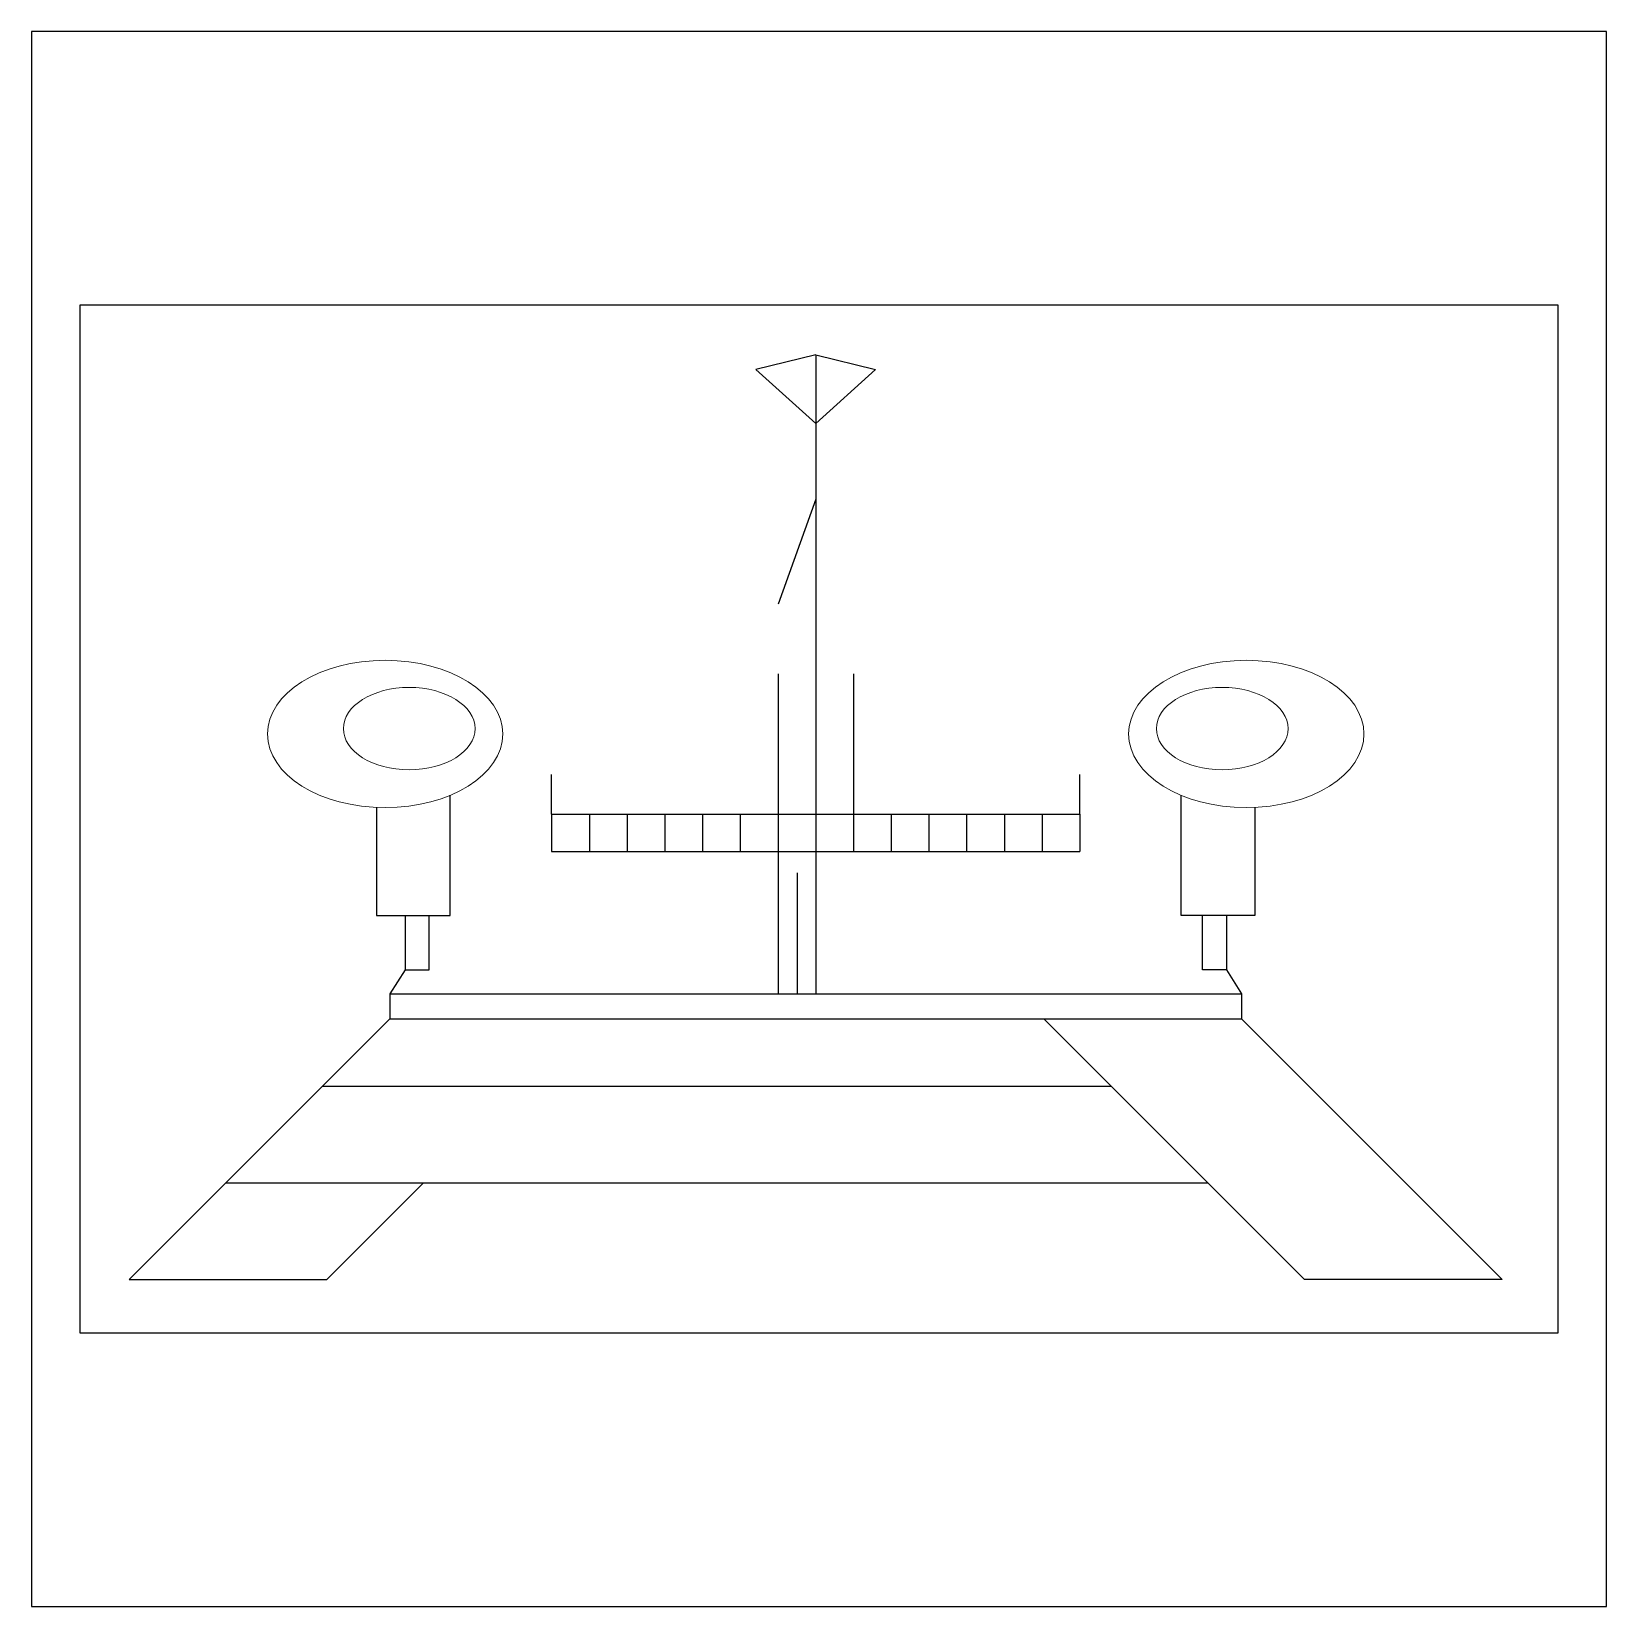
# Model space of a CAD drawing. Header units: millimetres. Extents: x 0 to 1000, y 0 to 1000.
import ezdxf

# ---------------------------------------------------------------- set-up
doc = ezdxf.new("R2010")
doc.units = ezdxf.units.MM
doc.layers.get('0').update_dxf_attribs({"color": 2})
doc.layers.add('1', color=1, linetype='Continuous')
doc.layers.add('3', color=7, linetype='Continuous')

msp = doc.modelspace()

# ---------------------------------------------------------------- linework, layer by layer
at = {"color": 2}
msp.add_lwpolyline([(0, 0), (1000, 0), (1000, 1000), (0, 1000)], close=True, dxfattribs=at)
at = {"layer": '1', "color": 1}
for p, q in [((969.3, 826.2), (30.7, 826.2)), ((30.7, 826.2), (30.7, 173.8)), ((969.3, 173.8), (969.3, 826.2)), ((30.7, 173.8), (969.3, 173.8))]:
    msp.add_line(p, q, dxfattribs=at)
at = {"layer": '3'}
for p, q in [((497.9, 794.7), (459.9, 785.4)), ((497.9, 794.7), (535.9, 785.4)), ((497.9, 794.7), (497.9, 389.1)), ((459.9, 785.4), (497.9, 751.2)), ((535.9, 785.4), (497.9, 751.2)), ((497.9, 703), (474, 636.4)), ((474, 592.2), (474, 503)), ((521.9, 592.2), (521.9, 503)), ((330.2, 503), (330.2, 528.2)), ((665.6, 503), (665.6, 528.2)), ((265.8, 438.8), (265.8, 515.1)), ((730, 438.8), (730, 515.1)), ((219.1, 507.4), (219.1, 438.8)), ((330.2, 503), (330.2, 479.4)), ((330.2, 503), (665.6, 503)), ((354.2, 503), (354.2, 479.4)), ((378.1, 503), (378.1, 479.4)), ((402.1, 503), (402.1, 479.4)), ((426, 503), (426, 479.4)), ((450, 503), (450, 479.4)), ((474, 503), (474, 479.4)), ((521.9, 503), (521.9, 479.4)), ((545.8, 503), (545.8, 479.4)), ((569.8, 503), (569.8, 479.4)), ((593.7, 503), (593.7, 479.4)), ((617.7, 503), (617.7, 479.4)), ((641.7, 503), (641.7, 479.4)), ((665.6, 503), (665.6, 479.4)), ((776.7, 507.4), (776.7, 438.8)), ((330.2, 479.4), (665.6, 479.4)), ((474, 479.4), (474, 389.1)), ((486.1, 465.8), (486.1, 389.1)), ((219.1, 438.8), (265.8, 438.8)), ((237.2, 438.8), (237.2, 404.2)), ((252.4, 404.2), (252.4, 438.8)), ((776.7, 438.8), (730, 438.8)), ((743.4, 404.2), (743.4, 438.8)), ((758.7, 438.8), (758.7, 404.2)), ((237.2, 404.2), (227.6, 389.1)), ((237.2, 404.2), (252.4, 404.2)), ((758.7, 404.2), (743.4, 404.2)), ((758.7, 404.2), (768.2, 389.1)), ((227.6, 389.1), (227.6, 373.2)), ((227.6, 389.1), (768.2, 389.1)), ((227.6, 389.1), (227.6, 389.1)), ((768.2, 389.1), (768.2, 389.1)), ((768.2, 389.1), (768.2, 373.2)), ((62.1, 207.7), (227.6, 373.2)), ((227.6, 373.2), (768.2, 373.2)), ((808.2, 207.7), (642.7, 373.2)), ((933.7, 207.7), (768.2, 373.2)), ((184.8, 330.3), (685.6, 330.3)), ((123.5, 269), (746.9, 269)), ((187.6, 207.7), (248.9, 269)), ((62.1, 207.7), (187.6, 207.7)), ((933.7, 207.7), (808.2, 207.7))]:
    msp.add_line(p, q, dxfattribs=at)
at = {"layer": '3', "lineweight": 5}
for centre, major_axis in [((224.5, 554), (-74.7, 0)), ((239.8, 557.4), (-41.8, 0))]:
    msp.add_ellipse(centre, major_axis=major_axis, ratio=0.62602, dxfattribs=at)
at = {"layer": '3', "lineweight": 5, "extrusion": (0, 0, -1)}
for centre, major_axis in [((771.3, 554), (74.7, 0)), ((756, 557.4), (41.8, 0))]:
    msp.add_ellipse(centre, major_axis=major_axis, ratio=0.62602, dxfattribs=at)

doc.saveas('drawing.dxf')
